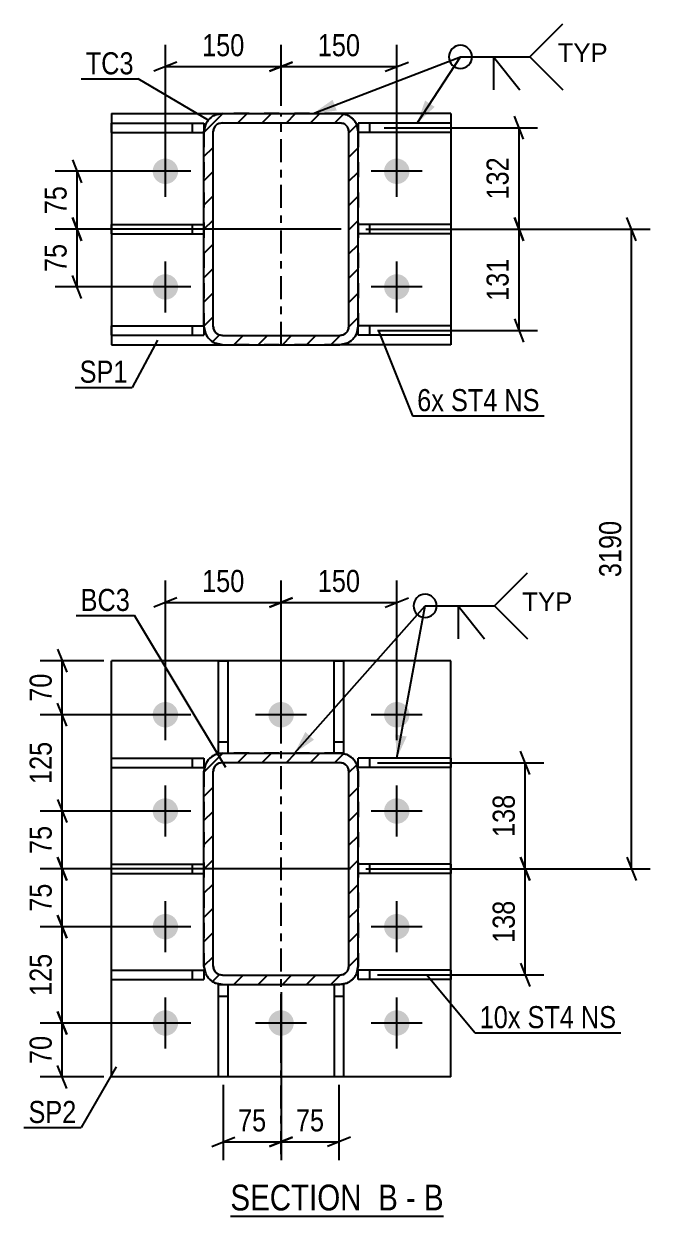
# Model space of a CAD drawing. Header units: millimetres. Extents: x 0 to 594, y 0 to 420.
# Drawn here: x 427.6 to 508.8, y 171.2 to 325.9 of the extents above; entities that cross this region are included whole.
import ezdxf

# ---------------------------------------------------------------- set-up
doc = ezdxf.new("R2010")
doc.units = ezdxf.units.MM
doc.linetypes.add('DXK_LINE_DOT2', pattern=[3.9198, 1.9599, -1.9599])
doc.linetypes.add('DXK_LINE_DOT3', pattern=[5.9187, 2.979, -0.9799, 0.9799, -0.9799])
doc.styles.add('Arial', font='arial.ttf', dxfattribs={"height": 0.2})
doc.styles.add('Arial Narrow', font='ARIALN.TTF', dxfattribs={"height": 0.2})

# ---------------------------------------------------------------- blocks, each defined once
blk = doc.blocks.new('Unknown-681868596-14 - 1831')
at = {"color": 6, "linetype": 'Continuous'}
blk.add_line((454.39, 171.18), (482.03, 171.18), dxfattribs=at)
at = {"color": 0, "linetype": 'Continuous'}
for points in [[(472.5, 171.93), (472.5, 175.43), (454.39, 175.43), (454.39, 171.93)], [(476.1, 171.93), (476.1, 175.43), (473.55, 175.43), (473.55, 171.93)], [(478.43, 171.93), (478.43, 175.43), (477.15, 175.43), (477.15, 171.93)], [(482.03, 171.93), (482.03, 175.43), (479.48, 175.43), (479.48, 171.93)]]:
    blk.add_wipeout(points, dxfattribs=at)
at = {"color": 7, "linetype": 'Continuous', "style": 'Arial Narrow'}
for s, p in [('SECTION ', (454.39, 171.93)), ('B', (473.55, 171.93)), ('B', (479.48, 171.93)), ('-', (477.15, 171.93))]:
    blk.add_text(s, height=3.34, dxfattribs=at).set_placement(p)
blk = doc.blocks.new('Part-681868596-2012 - 1831')
at = {"color": 2, "linetype": 'Continuous'}
for p, q in [((452.86, 231.24), (452.86, 243.24)), ((452.86, 243.24), (454.06, 243.24)), ((454.06, 243.24), (454.06, 231.24)), ((452.86, 231.24), (453.36, 231.24))]:
    blk.add_line(p, q, dxfattribs=at)
at = {"color": 7, "linetype": 'DXK_LINE_DOT2'}
for p, q in [((452.86, 232.74), (454.06, 232.74)), ((453.36, 231.24), (454.06, 231.24))]:
    blk.add_line(p, q, dxfattribs=at)
blk = doc.blocks.new('Part-681868596-1884 - 1831')
at = {"color": 2, "linetype": 'Continuous'}
for p, q in [((438.96, 215.64), (438.96, 216.84)), ((438.96, 216.84), (450.96, 216.84)), ((438.96, 215.64), (450.96, 215.64))]:
    blk.add_line(p, q, dxfattribs=at)
at = {"color": 7, "linetype": 'DXK_LINE_DOT2'}
for p, q in [((449.46, 215.64), (449.46, 216.84)), ((450.96, 216.84), (450.96, 215.64))]:
    blk.add_line(p, q, dxfattribs=at)
blk = doc.blocks.new('Bolt-681868596-1836 - 1831')
at = {"linetype": 'Continuous'}
for points in [[(444.31, 306.74, -1), (447.61, 306.74, -1)], [(474.31, 306.74, -1), (477.61, 306.74, -1)], [(444.31, 291.74, -1), (447.61, 291.74, -1)], [(474.31, 291.74, -1), (477.61, 291.74, -1)]]:
    blk.add_hatch(color=1, dxfattribs=at).paths.add_polyline_path(points)
at = {"color": 1, "linetype": 'Continuous'}
for p, q in [((445.96, 303.44), (445.96, 310.04)), ((475.96, 303.44), (475.96, 310.04)), ((449.26, 306.74), (442.66, 306.74)), ((479.26, 306.74), (472.66, 306.74)), ((445.96, 288.44), (445.96, 295.04)), ((475.96, 288.44), (475.96, 295.04)), ((449.26, 291.74), (442.66, 291.74)), ((479.26, 291.74), (472.66, 291.74))]:
    blk.add_line(p, q, dxfattribs=at)
blk = doc.blocks.new('Bolt-681868596-1837 - 1831')
at = {"linetype": 'Continuous'}
for points in [[(444.31, 236.24, -1), (447.61, 236.24, -1)], [(459.31, 236.24, -1), (462.61, 236.24, -1)], [(474.31, 236.24, -1), (477.61, 236.24, -1)], [(444.31, 223.74, -1), (447.61, 223.74, -1)], [(474.31, 223.74, -1), (477.61, 223.74, -1)], [(444.31, 208.74, -1), (447.61, 208.74, -1)], [(474.31, 208.74, -1), (477.61, 208.74, -1)], [(444.31, 196.24, -1), (447.61, 196.24, -1)], [(459.31, 196.24, -1), (462.61, 196.24, -1)], [(474.31, 196.24, -1), (477.61, 196.24, -1)]]:
    blk.add_hatch(color=1, dxfattribs=at).paths.add_polyline_path(points)
at = {"color": 1, "linetype": 'Continuous'}
for p, q in [((445.96, 232.94), (445.96, 239.54)), ((460.96, 232.94), (460.96, 239.54)), ((475.96, 232.94), (475.96, 239.54)), ((449.26, 236.24), (442.66, 236.24)), ((464.26, 236.24), (457.66, 236.24)), ((479.26, 236.24), (472.66, 236.24)), ((445.96, 220.44), (445.96, 227.04)), ((475.96, 220.44), (475.96, 227.04)), ((449.26, 223.74), (442.66, 223.74)), ((479.26, 223.74), (472.66, 223.74)), ((445.96, 205.44), (445.96, 212.04)), ((475.96, 205.44), (475.96, 212.04)), ((449.26, 208.74), (442.66, 208.74)), ((479.26, 208.74), (472.66, 208.74)), ((445.96, 192.94), (445.96, 199.54)), ((460.96, 192.94), (460.96, 199.54)), ((475.96, 192.94), (475.96, 199.54)), ((449.26, 196.24), (442.66, 196.24)), ((464.26, 196.24), (457.66, 196.24)), ((479.26, 196.24), (472.66, 196.24))]:
    blk.add_line(p, q, dxfattribs=at)
blk = doc.blocks.new('Part-681868596-1894 - 1831')
at = {"color": 2, "linetype": 'Continuous'}
for p, q in [((438.96, 229.39), (438.96, 230.59)), ((438.96, 230.59), (450.96, 230.59)), ((450.96, 230.59), (450.96, 229.39)), ((438.96, 229.39), (450.96, 229.39))]:
    blk.add_line(p, q, dxfattribs=at)
at = {"color": 7, "linetype": 'DXK_LINE_DOT2'}
blk.add_line((449.46, 229.39), (449.46, 230.59), dxfattribs=at)
blk = doc.blocks.new('Part-681868596-1878 - 1831')
at = {"color": 2, "linetype": 'Continuous'}
for p, q in [((482.96, 312.99), (470.96, 312.99)), ((470.96, 312.99), (470.96, 311.84)), ((482.96, 312.99), (482.96, 311.79)), ((482.96, 311.79), (470.96, 311.79))]:
    blk.add_line(p, q, dxfattribs=at)
at = {"color": 7, "linetype": 'DXK_LINE_DOT2'}
for p, q in [((472.46, 311.79), (472.46, 312.99)), ((470.96, 311.84), (470.96, 311.79))]:
    blk.add_line(p, q, dxfattribs=at)
blk = doc.blocks.new('Part-681868596-1889 - 1831')
at = {"color": 2, "linetype": 'Continuous'}
for p, q in [((438.96, 285.49), (438.96, 286.69)), ((438.96, 286.69), (450.96, 286.69)), ((450.96, 286.64), (450.96, 285.49)), ((438.96, 285.49), (450.96, 285.49))]:
    blk.add_line(p, q, dxfattribs=at)
at = {"color": 7, "linetype": 'DXK_LINE_DOT2'}
for p, q in [((449.46, 285.49), (449.46, 286.69)), ((450.96, 286.64), (450.96, 286.69)), ((450.96, 286.69), (450.96, 286.64))]:
    blk.add_line(p, q, dxfattribs=at)
blk = doc.blocks.new('Part-681868596-1899 - 1831')
at = {"color": 2, "linetype": 'Continuous'}
for p, q in [((482.96, 216.84), (470.96, 216.84)), ((482.96, 216.84), (482.96, 215.64)), ((482.96, 215.64), (470.96, 215.64))]:
    blk.add_line(p, q, dxfattribs=at)
at = {"color": 7, "linetype": 'DXK_LINE_DOT2'}
for p, q in [((470.96, 216.84), (470.96, 215.64)), ((472.46, 215.64), (472.46, 216.84))]:
    blk.add_line(p, q, dxfattribs=at)
blk = doc.blocks.new('Part-681868596-1904 - 1831')
at = {"color": 2, "linetype": 'Continuous'}
for p, q in [((482.96, 286.69), (470.96, 286.69)), ((470.96, 285.49), (470.96, 286.64)), ((482.96, 286.69), (482.96, 285.49)), ((482.96, 285.49), (470.96, 285.49))]:
    blk.add_line(p, q, dxfattribs=at)
at = {"color": 7, "linetype": 'DXK_LINE_DOT2'}
for p, q in [((470.96, 286.64), (470.96, 286.69)), ((470.96, 286.69), (470.96, 286.64)), ((472.46, 285.49), (472.46, 286.69))]:
    blk.add_line(p, q, dxfattribs=at)
blk = doc.blocks.new('Part-681868596-1909 - 1831')
at = {"color": 2, "linetype": 'Continuous'}
for p, q in [((482.96, 230.59), (470.96, 230.59)), ((470.96, 229.39), (470.96, 230.59)), ((482.96, 230.59), (482.96, 229.39)), ((482.96, 229.39), (470.96, 229.39))]:
    blk.add_line(p, q, dxfattribs=at)
at = {"color": 7, "linetype": 'DXK_LINE_DOT2'}
blk.add_line((472.46, 229.39), (472.46, 230.59), dxfattribs=at)
blk = doc.blocks.new('Part-681868596-1925 - 1831')
at = {"color": 2, "linetype": 'Continuous'}
for p, q in [((438.96, 298.64), (438.96, 299.84)), ((438.96, 299.84), (450.96, 299.84)), ((438.96, 298.64), (450.96, 298.64))]:
    blk.add_line(p, q, dxfattribs=at)
at = {"color": 7, "linetype": 'DXK_LINE_DOT2'}
for p, q in [((449.46, 298.64), (449.46, 299.84)), ((450.96, 299.84), (450.96, 298.64))]:
    blk.add_line(p, q, dxfattribs=at)
blk = doc.blocks.new('Part-681868596-1931 - 1831')
at = {"color": 2, "linetype": 'Continuous'}
for p, q in [((438.96, 311.79), (438.96, 312.99)), ((438.96, 312.99), (450.96, 312.99)), ((450.96, 312.99), (450.96, 311.84)), ((438.96, 311.79), (450.96, 311.79))]:
    blk.add_line(p, q, dxfattribs=at)
at = {"color": 7, "linetype": 'DXK_LINE_DOT2'}
for p, q in [((449.46, 311.79), (449.46, 312.99)), ((450.96, 311.84), (450.96, 311.79))]:
    blk.add_line(p, q, dxfattribs=at)
blk = doc.blocks.new('Part-681868596-1936 - 1831')
at = {"color": 2, "linetype": 'Continuous'}
for p, q in [((482.96, 299.84), (470.96, 299.84)), ((482.96, 298.64), (470.96, 298.64)), ((482.96, 299.84), (482.96, 298.64))]:
    blk.add_line(p, q, dxfattribs=at)
at = {"color": 7, "linetype": 'DXK_LINE_DOT2'}
for p, q in [((470.96, 299.84), (470.96, 298.64)), ((472.46, 298.64), (472.46, 299.84))]:
    blk.add_line(p, q, dxfattribs=at)
blk = doc.blocks.new('Part-681868596-1945 - 1831')
at = {"linetype": 'Continuous'}
h = blk.add_hatch(dxfattribs=at)
h.set_pattern_fill('', scale=0.7, style=0, pattern_type=0)
h.set_pattern_definition([(45, (450.963, 286.6436), (-1.57154, 1.57154), [])])
h.paths.add_polyline_path([(450.96, 311.84), (450.96, 286.64), (451.15, 285.73), (451.67, 284.95), (452.44, 284.43), (453.36, 284.24), (468.56, 284.24), (469.48, 284.43), (470.26, 284.95), (470.78, 285.73), (470.96, 286.64), (470.96, 311.84), (470.78, 312.76), (470.26, 313.54), (469.48, 314.06), (468.56, 314.24), (453.36, 314.24), (452.44, 314.06), (451.67, 313.54), (451.15, 312.76)])
h.paths.add_polyline_path([(452.51, 312.69), (452.9, 312.95), (453.36, 313.04), (468.56, 313.04), (469.02, 312.95), (469.41, 312.69), (469.67, 312.3), (469.76, 311.84), (469.76, 286.64), (469.67, 286.18), (469.41, 285.8), (469.02, 285.53), (468.56, 285.44), (453.36, 285.44), (452.9, 285.53), (452.51, 285.8), (452.25, 286.18), (452.16, 286.64), (452.16, 311.84), (452.25, 312.3)])
at = {"color": 7, "linetype": 'DXK_LINE_DOT2'}
for p, q in [((452.44, 314.06), (453.36, 314.24)), ((453.36, 314.24), (468.56, 314.24)), ((468.56, 314.24), (469.48, 314.06)), ((450.96, 311.84), (451.15, 312.76)), ((453.36, 313.04), (452.9, 312.95)), ((453.36, 313.04), (468.56, 313.04)), ((469.02, 312.95), (468.56, 313.04)), ((470.78, 312.76), (470.96, 311.84)), ((450.96, 311.84), (450.96, 286.64)), ((452.25, 312.3), (452.16, 311.84)), ((452.16, 286.64), (452.16, 311.84)), ((469.76, 311.84), (469.67, 312.3)), ((469.76, 286.64), (469.76, 311.84)), ((470.96, 311.84), (470.96, 286.64)), ((451.15, 285.73), (450.96, 286.64)), ((452.16, 286.64), (452.25, 286.18)), ((469.67, 286.18), (469.76, 286.64)), ((470.96, 286.64), (470.78, 285.73)), ((452.9, 285.53), (453.36, 285.44)), ((453.36, 285.44), (468.56, 285.44)), ((468.56, 285.44), (469.02, 285.53)), ((453.36, 284.24), (452.44, 284.43)), ((453.36, 284.24), (468.56, 284.24)), ((469.48, 284.43), (468.56, 284.24))]:
    blk.add_line(p, q, dxfattribs=at)
at = {"color": 2, "linetype": 'Continuous'}
for p, q in [((453.36, 314.24), (452.44, 314.06)), ((453.36, 314.24), (468.56, 314.24)), ((469.48, 314.06), (468.56, 314.24)), ((451.15, 312.76), (450.96, 311.84)), ((452.9, 312.95), (453.36, 313.04)), ((453.36, 313.04), (468.56, 313.04)), ((468.56, 313.04), (469.02, 312.95)), ((470.96, 311.84), (470.78, 312.76)), ((450.96, 286.64), (450.96, 311.84)), ((452.16, 311.84), (452.25, 312.3)), ((452.16, 286.64), (452.16, 311.84)), ((469.67, 312.3), (469.76, 311.84)), ((469.76, 286.64), (469.76, 311.84)), ((470.96, 286.64), (470.96, 311.84)), ((450.96, 286.64), (451.15, 285.73)), ((452.25, 286.18), (452.16, 286.64)), ((469.76, 286.64), (469.67, 286.18)), ((470.78, 285.73), (470.96, 286.64)), ((453.36, 285.44), (452.9, 285.53)), ((453.36, 285.44), (468.56, 285.44)), ((469.02, 285.53), (468.56, 285.44)), ((452.44, 284.43), (453.36, 284.24)), ((453.36, 284.24), (468.56, 284.24)), ((468.56, 284.24), (469.48, 284.43))]:
    blk.add_line(p, q, dxfattribs=at)
at = {"color": 7, "linetype": 'DXK_LINE_DOT3'}
blk.add_line((460.96, 299.24), (460.96, 299.24), dxfattribs=at)
at = {"color": 7, "linetype": 'DXK_LINE_DOT2'}
for centre, radius, start, end in [((453.36, 311.84), 2.4, 112.5, 157.5), ((468.56, 311.84), 2.4, 22.5, 67.5), ((453.36, 311.84), 1.2, 112.5, 157.5), ((468.56, 311.84), 1.2, 22.5, 67.5), ((453.36, 286.64), 1.2, 202.5, 247.5), ((468.56, 286.64), 1.2, 292.5, 337.5), ((453.36, 286.64), 2.4, 202.5, 247.5), ((468.56, 286.64), 2.4, 292.5, 337.5)]:
    blk.add_arc(centre, radius, start, end, dxfattribs=at)
at = {"color": 2, "linetype": 'Continuous'}
for centre, radius, start, end in [((453.36, 311.84), 2.4, 112.5, 157.5), ((468.56, 311.84), 2.4, 22.5, 67.5), ((453.36, 311.84), 1.2, 112.5, 157.5), ((468.56, 311.84), 1.2, 22.5, 67.5), ((453.36, 286.64), 1.2, 202.5, 247.5), ((468.56, 286.64), 1.2, 292.5, 337.5), ((453.36, 286.64), 2.4, 202.5, 247.5), ((468.56, 286.64), 2.4, 292.5, 337.5)]:
    blk.add_arc(centre, radius, start, end, dxfattribs=at)
blk = doc.blocks.new('Part-681868596-1950 - 1831')
at = {"linetype": 'Continuous'}
h = blk.add_hatch(dxfattribs=at)
h.set_pattern_fill('', scale=0.7, style=0, pattern_type=0)
h.set_pattern_definition([(45, (450.963, 203.6436), (-1.57154, 1.57154), [])])
h.paths.add_polyline_path([(450.96, 228.84), (450.96, 203.64), (451.15, 202.73), (451.67, 201.95), (452.44, 201.43), (453.36, 201.24), (468.56, 201.24), (469.48, 201.43), (470.26, 201.95), (470.78, 202.73), (470.96, 203.64), (470.96, 228.84), (470.78, 229.76), (470.26, 230.54), (469.48, 231.06), (468.56, 231.24), (453.36, 231.24), (452.44, 231.06), (451.67, 230.54), (451.15, 229.76)])
h.paths.add_polyline_path([(452.51, 229.69), (452.9, 229.95), (453.36, 230.04), (468.56, 230.04), (469.02, 229.95), (469.41, 229.69), (469.67, 229.3), (469.76, 228.84), (469.76, 203.64), (469.67, 203.18), (469.41, 202.8), (469.02, 202.53), (468.56, 202.44), (453.36, 202.44), (452.9, 202.53), (452.51, 202.8), (452.25, 203.18), (452.16, 203.64), (452.16, 228.84), (452.25, 229.3)])
at = {"color": 7, "linetype": 'DXK_LINE_DOT2'}
for p, q in [((452.44, 231.06), (453.36, 231.24)), ((468.56, 231.24), (453.36, 231.24)), ((468.56, 231.24), (469.48, 231.06)), ((450.96, 228.84), (451.15, 229.76)), ((452.25, 229.3), (452.16, 228.84)), ((453.36, 230.04), (452.9, 229.95)), ((453.36, 230.04), (468.56, 230.04)), ((469.02, 229.95), (468.56, 230.04)), ((469.76, 228.84), (469.67, 229.3)), ((470.78, 229.76), (470.96, 228.84)), ((450.96, 228.84), (450.96, 203.64)), ((452.16, 203.64), (452.16, 228.84)), ((469.76, 203.64), (469.76, 228.84)), ((470.96, 228.84), (470.96, 203.64)), ((451.15, 202.73), (450.96, 203.64)), ((452.16, 203.64), (452.25, 203.18)), ((469.67, 203.18), (469.76, 203.64)), ((470.96, 203.64), (470.78, 202.73)), ((453.36, 201.24), (452.44, 201.43)), ((452.9, 202.53), (453.36, 202.44)), ((453.36, 202.44), (468.56, 202.44)), ((453.36, 201.24), (468.56, 201.24)), ((468.56, 202.44), (469.02, 202.53)), ((469.48, 201.43), (468.56, 201.24))]:
    blk.add_line(p, q, dxfattribs=at)
at = {"color": 2, "linetype": 'Continuous'}
for p, q in [((453.36, 231.24), (452.44, 231.06)), ((453.36, 231.24), (468.56, 231.24)), ((469.48, 231.06), (468.56, 231.24)), ((451.15, 229.76), (450.96, 228.84)), ((452.16, 228.84), (452.25, 229.3)), ((452.9, 229.95), (453.36, 230.04)), ((453.36, 230.04), (468.56, 230.04)), ((468.56, 230.04), (469.02, 229.95)), ((469.67, 229.3), (469.76, 228.84)), ((470.96, 228.84), (470.78, 229.76)), ((450.96, 203.64), (450.96, 228.84)), ((452.16, 203.64), (452.16, 228.84)), ((469.76, 203.64), (469.76, 228.84)), ((470.96, 203.64), (470.96, 228.84)), ((450.96, 203.64), (451.15, 202.73)), ((452.25, 203.18), (452.16, 203.64)), ((469.76, 203.64), (469.67, 203.18)), ((470.78, 202.73), (470.96, 203.64)), ((452.44, 201.43), (453.36, 201.24)), ((453.36, 202.44), (452.9, 202.53)), ((453.36, 202.44), (468.56, 202.44)), ((453.36, 201.24), (468.56, 201.24)), ((469.02, 202.53), (468.56, 202.44)), ((468.56, 201.24), (469.48, 201.43))]:
    blk.add_line(p, q, dxfattribs=at)
at = {"color": 7, "linetype": 'DXK_LINE_DOT3'}
blk.add_line((460.96, 216.24), (460.96, 216.24), dxfattribs=at)
at = {"color": 7, "linetype": 'DXK_LINE_DOT2'}
for centre, radius, start, end in [((453.36, 228.84), 2.4, 112.5, 157.5), ((468.56, 228.84), 2.4, 22.5, 67.5), ((453.36, 228.84), 1.2, 112.5, 157.5), ((468.56, 228.84), 1.2, 22.5, 67.5), ((453.36, 203.64), 2.4, 202.5, 247.5), ((453.36, 203.64), 1.2, 202.5, 247.5), ((468.56, 203.64), 1.2, 292.5, 337.5), ((468.56, 203.64), 2.4, 292.5, 337.5)]:
    blk.add_arc(centre, radius, start, end, dxfattribs=at)
at = {"color": 2, "linetype": 'Continuous'}
for centre, radius, start, end in [((453.36, 228.84), 2.4, 112.5, 157.5), ((468.56, 228.84), 2.4, 22.5, 67.5), ((453.36, 228.84), 1.2, 112.5, 157.5), ((468.56, 228.84), 1.2, 22.5, 67.5), ((453.36, 203.64), 2.4, 202.5, 247.5), ((453.36, 203.64), 1.2, 202.5, 247.5), ((468.56, 203.64), 1.2, 292.5, 337.5), ((468.56, 203.64), 2.4, 292.5, 337.5)]:
    blk.add_arc(centre, radius, start, end, dxfattribs=at)
blk = doc.blocks.new('Part-681868596-1967 - 1831')
at = {"color": 7, "linetype": 'DXK_LINE_DOT3'}
blk.add_line((460.96, 179.24), (460.96, 253.24), dxfattribs=at)
at = {"color": 2, "linetype": 'Continuous'}
for p, q in [((438.96, 189.24), (438.96, 243.24)), ((482.96, 243.24), (438.96, 243.24)), ((482.96, 189.24), (482.96, 243.24)), ((482.96, 189.24), (438.96, 189.24))]:
    blk.add_line(p, q, dxfattribs=at)
blk = doc.blocks.new('Part-681868596-1982 - 1831')
at = {"color": 2, "linetype": 'Continuous'}
for p, q in [((438.96, 314.24), (438.96, 284.24)), ((438.96, 314.24), (453.36, 314.24)), ((482.96, 314.24), (468.56, 314.24)), ((482.96, 314.24), (482.96, 284.24)), ((438.96, 284.24), (453.36, 284.24)), ((482.96, 284.24), (468.56, 284.24))]:
    blk.add_line(p, q, dxfattribs=at)
at = {"color": 7, "linetype": 'DXK_LINE_DOT2'}
for p, q in [((468.56, 314.24), (453.36, 314.24)), ((468.56, 284.24), (453.36, 284.24))]:
    blk.add_line(p, q, dxfattribs=at)
at = {"color": 7, "linetype": 'DXK_LINE_DOT3'}
blk.add_line((460.96, 284.24), (460.96, 314.24), dxfattribs=at)
blk = doc.blocks.new('Part-681868596-1997 - 1831')
at = {"color": 2, "linetype": 'Continuous'}
for p, q in [((467.86, 201.24), (467.86, 189.24)), ((469.06, 201.24), (468.56, 201.24)), ((469.06, 201.24), (469.06, 189.24)), ((469.06, 189.24), (467.86, 189.24))]:
    blk.add_line(p, q, dxfattribs=at)
at = {"color": 7, "linetype": 'DXK_LINE_DOT2'}
for p, q in [((468.56, 201.24), (467.86, 201.24)), ((467.86, 199.74), (469.06, 199.74))]:
    blk.add_line(p, q, dxfattribs=at)
blk = doc.blocks.new('Part-681868596-2002 - 1831')
at = {"color": 2, "linetype": 'Continuous'}
for p, q in [((452.86, 189.24), (452.86, 201.24)), ((452.86, 201.24), (453.36, 201.24)), ((454.06, 201.24), (454.06, 189.24)), ((454.06, 189.24), (452.86, 189.24))]:
    blk.add_line(p, q, dxfattribs=at)
at = {"color": 7, "linetype": 'DXK_LINE_DOT2'}
for p, q in [((453.36, 201.24), (454.06, 201.24)), ((452.86, 199.74), (454.06, 199.74))]:
    blk.add_line(p, q, dxfattribs=at)
blk = doc.blocks.new('Part-681868596-2007 - 1831')
at = {"color": 2, "linetype": 'Continuous'}
for p, q in [((467.86, 231.24), (467.86, 243.24)), ((467.86, 243.24), (469.06, 243.24)), ((469.06, 243.24), (469.06, 231.24)), ((469.06, 231.24), (468.56, 231.24))]:
    blk.add_line(p, q, dxfattribs=at)
at = {"color": 7, "linetype": 'DXK_LINE_DOT2'}
for p, q in [((467.86, 232.74), (469.06, 232.74)), ((468.56, 231.24), (467.86, 231.24))]:
    blk.add_line(p, q, dxfattribs=at)
blk = doc.blocks.new('Part-681868596-2021 - 1831')
at = {"color": 2, "linetype": 'Continuous'}
for p, q in [((438.96, 201.89), (438.96, 203.09)), ((438.96, 203.09), (450.96, 203.09)), ((450.96, 203.09), (450.96, 201.89)), ((438.96, 201.89), (450.96, 201.89))]:
    blk.add_line(p, q, dxfattribs=at)
at = {"color": 7, "linetype": 'DXK_LINE_DOT2'}
blk.add_line((449.46, 201.89), (449.46, 203.09), dxfattribs=at)
blk = doc.blocks.new('Part-681868596-2026 - 1831')
at = {"color": 2, "linetype": 'Continuous'}
for p, q in [((482.96, 203.09), (470.96, 203.09)), ((470.96, 201.89), (470.96, 203.09)), ((482.96, 203.09), (482.96, 201.89)), ((482.96, 201.89), (470.96, 201.89))]:
    blk.add_line(p, q, dxfattribs=at)
at = {"color": 7, "linetype": 'DXK_LINE_DOT2'}
blk.add_line((472.46, 201.89), (472.46, 203.09), dxfattribs=at)
blk = doc.blocks.new('StraightDimension-681868596-11761 - 1831')
at = {"color": 7, "linetype": 'Continuous'}
for p, q in [((431.97, 225.24), (433.17, 222.24)), ((444.96, 223.74), (429.72, 223.74)), ((432.57, 216.24), (432.57, 223.74)), ((433.17, 214.74), (431.97, 217.74)), ((469.96, 216.24), (429.72, 216.24))]:
    blk.add_line(p, q, dxfattribs=at)
at = {"color": 0}
blk.add_wipeout([(431.82, 222.42), (427.62, 222.42), (427.62, 217.57), (431.82, 217.57)], dxfattribs=at)
at = {"color": 3, "style": 'Arial Narrow'}
blk.add_text('75', height=2.863, rotation=90.0002, dxfattribs=at).set_placement((431.22, 218.17))
blk = doc.blocks.new('StraightDimension-681868596-2216 - 1831')
at = {"color": 7, "linetype": 'Continuous'}
for p, q in [((460.96, 200.24), (460.96, 178.43)), ((468.46, 188.24), (468.46, 178.43)), ((459.46, 180.23), (462.46, 181.43)), ((469.96, 181.43), (466.96, 180.23)), ((460.96, 180.83), (468.46, 180.83))]:
    blk.add_line(p, q, dxfattribs=at)
at = {"color": 0}
blk.add_wipeout([(467.14, 181.58), (467.14, 185.78), (462.28, 185.78), (462.28, 181.58)], dxfattribs=at)
at = {"color": 3, "style": 'Arial Narrow'}
blk.add_text('75', height=2.863, dxfattribs=at).set_placement((462.88, 182.18))
blk = doc.blocks.new('StraightDimension-681868596-2117 - 1831')
at = {"color": 7, "linetype": 'Continuous'}
for p, q in [((445.96, 307.74), (445.96, 323.17)), ((460.96, 315.24), (460.96, 323.17)), ((447.46, 320.92), (444.46, 319.72)), ((445.96, 320.32), (460.96, 320.32)), ((459.46, 319.72), (462.46, 320.92))]:
    blk.add_line(p, q, dxfattribs=at)
at = {"color": 0}
blk.add_wipeout([(456.81, 321.07), (456.81, 325.27), (450.12, 325.27), (450.12, 321.07)], dxfattribs=at)
at = {"color": 3, "style": 'Arial Narrow'}
blk.add_text('150', height=2.863, dxfattribs=at).set_placement((450.72, 321.67))
blk = doc.blocks.new('StraightDimension-681868596-4915 - 1831')
at = {"color": 7, "linetype": 'Continuous'}
for p, q in [((492.41, 310.89), (491.21, 313.89)), ((474.34, 312.39), (494.21, 312.39)), ((491.81, 299.24), (491.81, 312.39)), ((491.21, 300.74), (492.41, 297.74)), ((473.46, 299.24), (494.21, 299.24))]:
    blk.add_line(p, q, dxfattribs=at)
at = {"color": 0}
blk.add_wipeout([(491.06, 309.16), (486.86, 309.16), (486.86, 302.48), (491.06, 302.48)], dxfattribs=at)
at = {"color": 3, "style": 'Arial Narrow'}
blk.add_text('132', height=2.863, rotation=90.0002, dxfattribs=at).set_placement((490.46, 303.08))
blk = doc.blocks.new('StraightDimension-681868596-11760 - 1831')
at = {"color": 7, "linetype": 'Continuous'}
for p, q in [((433.17, 234.74), (431.97, 237.74)), ((444.96, 236.24), (429.72, 236.24)), ((432.57, 223.74), (432.57, 236.24)), ((431.97, 225.24), (433.17, 222.24)), ((444.96, 223.74), (429.72, 223.74))]:
    blk.add_line(p, q, dxfattribs=at)
at = {"color": 0}
blk.add_wipeout([(431.82, 233.34), (427.62, 233.34), (427.62, 226.65), (431.82, 226.65)], dxfattribs=at)
at = {"color": 3, "style": 'Arial Narrow'}
blk.add_text('125', height=2.863, rotation=90.0002, dxfattribs=at).set_placement((431.22, 227.25))
blk = doc.blocks.new('StraightDimension-681868596-2091 - 1831')
at = {"color": 7, "linetype": 'Continuous'}
for p, q in [((433.9, 300.74), (435.1, 297.74)), ((468.76, 299.24), (431.65, 299.24)), ((434.5, 291.74), (434.5, 299.24)), ((435.1, 290.24), (433.9, 293.24)), ((444.96, 291.74), (431.65, 291.74))]:
    blk.add_line(p, q, dxfattribs=at)
at = {"color": 0}
blk.add_wipeout([(433.75, 297.92), (429.55, 297.92), (429.55, 293.07), (433.75, 293.07)], dxfattribs=at)
at = {"color": 3, "style": 'Arial Narrow'}
blk.add_text('75', height=2.863, rotation=90.0002, dxfattribs=at).set_placement((433.15, 293.67))
blk = doc.blocks.new('StraightDimension-681868596-11763 - 1831')
at = {"color": 7, "linetype": 'Continuous'}
for p, q in [((431.97, 210.24), (433.17, 207.24)), ((444.96, 208.74), (429.72, 208.74)), ((432.57, 196.24), (432.57, 208.74)), ((433.17, 194.74), (431.97, 197.74)), ((444.96, 196.24), (429.72, 196.24))]:
    blk.add_line(p, q, dxfattribs=at)
at = {"color": 0}
blk.add_wipeout([(431.82, 205.84), (427.62, 205.84), (427.62, 199.15), (431.82, 199.15)], dxfattribs=at)
at = {"color": 3, "style": 'Arial Narrow'}
blk.add_text('125', height=2.863, rotation=90.0002, dxfattribs=at).set_placement((431.22, 199.75))
blk = doc.blocks.new('StraightDimension-681868596-2104 - 1831')
at = {"color": 7, "linetype": 'Continuous'}
for p, q in [((433.9, 308.24), (435.1, 305.24)), ((444.96, 306.74), (431.65, 306.74)), ((434.5, 299.24), (434.5, 306.74)), ((435.1, 297.74), (433.9, 300.74)), ((468.76, 299.24), (431.65, 299.24))]:
    blk.add_line(p, q, dxfattribs=at)
at = {"color": 0}
blk.add_wipeout([(433.75, 305.42), (429.55, 305.42), (429.55, 300.57), (433.75, 300.57)], dxfattribs=at)
at = {"color": 3, "style": 'Arial Narrow'}
blk.add_text('75', height=2.863, rotation=90.0002, dxfattribs=at).set_placement((433.15, 301.17))
blk = doc.blocks.new('StraightDimension-681868596-2126 - 1831')
at = {"color": 7, "linetype": 'Continuous'}
for p, q in [((460.96, 315.24), (460.96, 323.17)), ((475.96, 307.74), (475.96, 323.17)), ((462.46, 320.92), (459.46, 319.72)), ((460.96, 320.32), (475.96, 320.32)), ((474.46, 319.72), (477.46, 320.92))]:
    blk.add_line(p, q, dxfattribs=at)
at = {"color": 0}
blk.add_wipeout([(471.81, 321.07), (471.81, 325.27), (465.12, 325.27), (465.12, 321.07)], dxfattribs=at)
at = {"color": 3, "style": 'Arial Narrow'}
blk.add_text('150', height=2.863, dxfattribs=at).set_placement((465.72, 321.67))
blk = doc.blocks.new('StraightDimension-681868596-2154 - 1831')
at = {"color": 7, "linetype": 'Continuous'}
for p, q in [((507.01, 297.74), (505.81, 300.74)), ((471.96, 299.24), (508.81, 299.24)), ((506.41, 216.25), (506.41, 299.24)), ((505.81, 217.75), (507.01, 214.75)), ((471.96, 216.25), (508.81, 216.25))]:
    blk.add_line(p, q, dxfattribs=at)
at = {"color": 0}
blk.add_wipeout([(505.66, 262), (501.46, 262), (501.46, 253.49), (505.66, 253.49)], dxfattribs=at)
at = {"color": 3, "style": 'Arial Narrow'}
blk.add_text('3190', height=2.863, rotation=90.0002, dxfattribs=at).set_placement((505.06, 254.09))
blk = doc.blocks.new('StraightDimension-681868596-2221 - 1831')
at = {"color": 7, "linetype": 'Continuous'}
for p, q in [((460.96, 200.24), (460.96, 178.43)), ((453.46, 188.24), (453.46, 178.43)), ((451.96, 180.23), (454.96, 181.43)), ((462.46, 181.43), (459.46, 180.23)), ((453.46, 180.83), (460.96, 180.83))]:
    blk.add_line(p, q, dxfattribs=at)
at = {"color": 0}
blk.add_wipeout([(459.64, 181.58), (459.64, 185.78), (454.78, 185.78), (454.78, 181.58)], dxfattribs=at)
at = {"color": 3, "style": 'Arial Narrow'}
blk.add_text('75', height=2.863, dxfattribs=at).set_placement((455.38, 182.18))
blk = doc.blocks.new('StraightDimension-681868596-4916 - 1831')
at = {"color": 7, "linetype": 'Continuous'}
for p, q in [((492.41, 297.74), (491.21, 300.74)), ((473.46, 299.24), (494.21, 299.24)), ((491.81, 286.09), (491.81, 299.24)), ((491.21, 287.59), (492.41, 284.59)), ((473.46, 286.09), (494.21, 286.09))]:
    blk.add_line(p, q, dxfattribs=at)
at = {"color": 0}
blk.add_wipeout([(491.06, 296.01), (486.86, 296.01), (486.86, 289.33), (491.06, 289.33)], dxfattribs=at)
at = {"color": 3, "style": 'Arial Narrow'}
blk.add_text('131', height=2.863, rotation=90.0002, dxfattribs=at).set_placement((490.46, 289.93))
blk = doc.blocks.new('StraightDimension-681868596-11728 - 1831')
at = {"color": 7, "linetype": 'Continuous'}
for p, q in [((445.96, 237.24), (445.96, 253.66)), ((460.96, 237.24), (460.96, 253.66)), ((447.46, 251.41), (444.46, 250.21)), ((445.96, 250.81), (460.96, 250.81)), ((459.46, 250.21), (462.46, 251.41))]:
    blk.add_line(p, q, dxfattribs=at)
at = {"color": 0}
blk.add_wipeout([(456.81, 251.56), (456.81, 255.76), (450.12, 255.76), (450.12, 251.56)], dxfattribs=at)
at = {"color": 3, "style": 'Arial Narrow'}
blk.add_text('150', height=2.863, dxfattribs=at).set_placement((450.72, 252.16))
blk = doc.blocks.new('StraightDimension-681868596-11730 - 1831')
at = {"color": 7, "linetype": 'Continuous'}
for p, q in [((460.96, 237.24), (460.96, 253.66)), ((475.96, 237.24), (475.96, 253.66)), ((462.46, 251.41), (459.46, 250.21)), ((460.96, 250.81), (475.96, 250.81)), ((474.46, 250.21), (477.46, 251.41))]:
    blk.add_line(p, q, dxfattribs=at)
at = {"color": 0}
blk.add_wipeout([(471.81, 251.56), (471.81, 255.76), (465.12, 255.76), (465.12, 251.56)], dxfattribs=at)
at = {"color": 3, "style": 'Arial Narrow'}
blk.add_text('150', height=2.863, dxfattribs=at).set_placement((465.72, 252.16))
blk = doc.blocks.new('StraightDimension-681868596-11759 - 1831')
at = {"color": 7, "linetype": 'Continuous'}
for p, q in [((431.97, 244.74), (433.17, 241.74)), ((437.96, 243.24), (429.72, 243.24)), ((432.57, 236.24), (432.57, 243.24)), ((433.17, 234.74), (431.97, 237.74)), ((444.96, 236.24), (429.72, 236.24))]:
    blk.add_line(p, q, dxfattribs=at)
at = {"color": 0}
blk.add_wipeout([(431.82, 242.17), (427.62, 242.17), (427.62, 237.32), (431.82, 237.32)], dxfattribs=at)
at = {"color": 3, "style": 'Arial Narrow'}
blk.add_text('70', height=2.863, rotation=90.0002, dxfattribs=at).set_placement((431.22, 237.92))
blk = doc.blocks.new('StraightDimension-681868596-11762 - 1831')
at = {"color": 7, "linetype": 'Continuous'}
for p, q in [((431.97, 217.74), (433.17, 214.74)), ((469.96, 216.24), (429.72, 216.24)), ((432.57, 208.74), (432.57, 216.24)), ((433.17, 207.24), (431.97, 210.24)), ((444.96, 208.74), (429.72, 208.74))]:
    blk.add_line(p, q, dxfattribs=at)
at = {"color": 0}
blk.add_wipeout([(431.82, 214.92), (427.62, 214.92), (427.62, 210.07), (431.82, 210.07)], dxfattribs=at)
at = {"color": 3, "style": 'Arial Narrow'}
blk.add_text('75', height=2.863, rotation=90.0002, dxfattribs=at).set_placement((431.22, 210.67))
blk = doc.blocks.new('StraightDimension-681868596-11764 - 1831')
at = {"color": 7, "linetype": 'Continuous'}
for p, q in [((431.97, 197.74), (433.17, 194.74)), ((444.96, 196.24), (429.72, 196.24)), ((432.57, 189.24), (432.57, 196.24)), ((433.17, 187.74), (431.97, 190.74)), ((437.96, 189.24), (429.72, 189.24))]:
    blk.add_line(p, q, dxfattribs=at)
at = {"color": 0}
blk.add_wipeout([(431.82, 195.17), (427.62, 195.17), (427.62, 190.32), (431.82, 190.32)], dxfattribs=at)
at = {"color": 3, "style": 'Arial Narrow'}
blk.add_text('70', height=2.863, rotation=90.0002, dxfattribs=at).set_placement((431.22, 190.92))
blk = doc.blocks.new('StraightDimension-681868596-13716 - 1831')
at = {"color": 7, "linetype": 'Continuous'}
for p, q in [((493.21, 228.49), (492.01, 231.49)), ((473.46, 229.99), (495.01, 229.99)), ((492.61, 216.24), (492.61, 229.99)), ((492.01, 217.74), (493.21, 214.74)), ((471.96, 216.24), (495.01, 216.24))]:
    blk.add_line(p, q, dxfattribs=at)
at = {"color": 0}
blk.add_wipeout([(491.86, 226.46), (487.66, 226.46), (487.66, 219.78), (491.86, 219.78)], dxfattribs=at)
at = {"color": 3, "style": 'Arial Narrow'}
blk.add_text('138', height=2.863, rotation=90.0002, dxfattribs=at).set_placement((491.26, 220.38))
blk = doc.blocks.new('StraightDimension-681868596-13717 - 1831')
at = {"color": 7, "linetype": 'Continuous'}
for p, q in [((493.21, 214.74), (492.01, 217.74)), ((471.96, 216.24), (495.01, 216.24)), ((492.61, 202.49), (492.61, 216.24)), ((492.01, 203.99), (493.21, 200.99)), ((473.46, 202.49), (495.01, 202.49))]:
    blk.add_line(p, q, dxfattribs=at)
at = {"color": 0}
blk.add_wipeout([(491.86, 212.71), (487.66, 212.71), (487.66, 206.03), (491.86, 206.03)], dxfattribs=at)
at = {"color": 3, "style": 'Arial Narrow'}
blk.add_text('138', height=2.863, rotation=90.0002, dxfattribs=at).set_placement((491.26, 206.63))
blk = doc.blocks.new('MarkSet-681868596-2280 - 1831')
at = {"color": 0}
for points in [[(492.01, 195.57), (492.01, 198.57), (486.71, 198.57), (486.71, 195.57)], [(498.94, 195.57), (498.94, 198.57), (492.91, 198.57), (492.91, 195.57)], [(504.4, 195.57), (504.4, 198.57), (499.84, 198.57), (499.84, 195.57)]]:
    blk.add_wipeout(points, dxfattribs=at)
for points in [[(492.01, 195.57), (492.01, 198.57), (486.71, 198.57), (486.71, 195.57)], [(498.94, 195.57), (498.94, 198.57), (492.91, 198.57), (492.91, 195.57)], [(504.4, 195.57), (504.4, 198.57), (499.84, 198.57), (499.84, 195.57)]]:
    blk.add_wipeout(points, dxfattribs=at)
at = {"color": 30, "linetype": 'Continuous'}
for p, q in [((479.83, 202.54), (486.11, 194.97)), ((486.11, 194.97), (505, 194.97))]:
    blk.add_line(p, q, dxfattribs=at)
at = {"color": 3, "style": 'Arial Narrow'}
for s, p in [('10x', (486.71, 195.57)), ('ST4', (492.91, 195.57)), ('NS', (499.84, 195.57))]:
    blk.add_text(s, height=2.863, dxfattribs=at).set_placement(p)
blk = doc.blocks.new('Mark-681868596-1963 - 1831')
at = {"color": 0}
blk.add_wipeout([(434.42, 183.27), (434.42, 186.27), (428.21, 186.27), (428.21, 183.27)], dxfattribs=at)
blk.add_wipeout([(434.42, 183.27), (434.42, 186.27), (428.21, 186.27), (428.21, 183.27)], dxfattribs=at)
at = {"color": 30, "linetype": 'Continuous'}
for p in [(439.58, 190.57), (427.61, 182.67)]:
    blk.add_line(p, (435.02, 182.67), dxfattribs=at)
at = {"color": 3, "style": 'Arial Narrow'}
blk.add_text('SP2', height=2.863, dxfattribs=at).set_placement((428.21, 183.27))
blk = doc.blocks.new('Mark-681868596-1941 - 1831')
at = {"color": 0}
blk.add_wipeout([(441.84, 319.32), (441.84, 322.32), (435.63, 322.32), (435.63, 319.32)], dxfattribs=at)
blk.add_wipeout([(441.84, 319.32), (441.84, 322.32), (435.63, 322.32), (435.63, 319.32)], dxfattribs=at)
at = {"color": 30, "linetype": 'Continuous'}
for p in [(435.03, 318.72), (451.59, 313.33)]:
    blk.add_line(p, (442.44, 318.72), dxfattribs=at)
at = {"color": 3, "style": 'Arial Narrow'}
blk.add_text('TC3', height=2.863, dxfattribs=at).set_placement((435.63, 319.32))
blk = doc.blocks.new('Mark-681868596-1946 - 1831')
at = {"color": 0}
blk.add_wipeout([(441.36, 249.7), (441.36, 252.7), (434.97, 252.7), (434.97, 249.7)], dxfattribs=at)
blk.add_wipeout([(441.36, 249.7), (441.36, 252.7), (434.97, 252.7), (434.97, 249.7)], dxfattribs=at)
at = {"color": 30, "linetype": 'Continuous'}
for p in [(434.37, 249.1), (453.81, 229.38)]:
    blk.add_line(p, (441.96, 249.1), dxfattribs=at)
at = {"color": 3, "style": 'Arial Narrow'}
blk.add_text('BC3', height=2.863, dxfattribs=at).set_placement((434.97, 249.7))
blk = doc.blocks.new('Mark-681868596-1978 - 1831')
at = {"color": 0}
blk.add_wipeout([(441.06, 279.31), (441.06, 282.31), (434.84, 282.31), (434.84, 279.31)], dxfattribs=at)
blk.add_wipeout([(441.06, 279.31), (441.06, 282.31), (434.84, 282.31), (434.84, 279.31)], dxfattribs=at)
at = {"color": 30, "linetype": 'Continuous'}
for p in [(444.93, 284.84), (434.24, 278.71)]:
    blk.add_line(p, (441.66, 278.71), dxfattribs=at)
at = {"color": 3, "style": 'Arial Narrow'}
blk.add_text('SP1', height=2.863, dxfattribs=at).set_placement((434.84, 279.31))
blk = doc.blocks.new('WeldMark-681868596-8134 - 1831')
at = {"linetype": 'Continuous'}
for points in [[(468.18, 314.62), (465.11, 314.24), (467.64, 316.02)], [(480.88, 315.1), (478.62, 312.99), (479.63, 315.92)]]:
    blk.add_hatch(color=30, dxfattribs=at).paths.add_polyline_path(points)
at = {"color": 30, "linetype": 'Continuous'}
for p, q in [((465.11, 314.24), (484.22, 321.59)), ((478.62, 312.99), (484.22, 321.59)), ((484.22, 321.59), (493.22, 321.59))]:
    blk.add_line(p, q, dxfattribs=at)
at = {"color": 3, "linetype": 'Continuous'}
for q in [(491.93, 317.3), (488.5, 317.3)]:
    blk.add_line((488.5, 321.59), q, dxfattribs=at)
for start, end in [(90, 270), (270, 90)]:
    blk.add_arc((484.22, 321.59), 1.5, start, end, dxfattribs=at)
at = {"color": 0, "linetype": 'Continuous'}
blk.add_wipeout([(503.3, 320.94), (503.3, 323.44), (496.82, 323.44), (496.82, 320.94)], dxfattribs=at)
blk.add_wipeout([(503.3, 320.94), (503.3, 323.44), (496.82, 323.44), (496.82, 320.94)], dxfattribs=at)
at = {"color": 3, "linetype": 'Continuous'}
for q in [(497.5, 325.87), (497.5, 317.3)]:
    blk.add_line((493.22, 321.59), q, dxfattribs=at)
at = {"color": 3, "linetype": 'Continuous', "style": 'Arial'}
blk.add_text('TYP', height=2.388, dxfattribs=at).set_placement((496.82, 320.94))
blk = doc.blocks.new('MarkSet-681868596-2248 - 1831')
at = {"color": 0}
for points in [[(482.09, 275.62), (482.09, 278.62), (478.61, 278.62), (478.61, 275.62)], [(489.01, 275.62), (489.01, 278.62), (482.99, 278.62), (482.99, 275.62)], [(494.48, 275.62), (494.48, 278.62), (489.91, 278.62), (489.91, 275.62)]]:
    blk.add_wipeout(points, dxfattribs=at)
for points in [[(482.09, 275.62), (482.09, 278.62), (478.61, 278.62), (478.61, 275.62)], [(489.01, 275.62), (489.01, 278.62), (482.99, 278.62), (482.99, 275.62)], [(494.48, 275.62), (494.48, 278.62), (489.91, 278.62), (489.91, 275.62)]]:
    blk.add_wipeout(points, dxfattribs=at)
at = {"color": 30, "linetype": 'Continuous'}
for p, q in [((473.57, 286.06), (478.01, 275.02)), ((478.01, 275.02), (495.08, 275.02))]:
    blk.add_line(p, q, dxfattribs=at)
at = {"color": 3, "style": 'Arial Narrow'}
for s, p in [('6x', (478.61, 275.62)), ('ST4', (482.99, 275.62)), ('NS', (489.91, 275.62))]:
    blk.add_text(s, height=2.863, dxfattribs=at).set_placement(p)
blk = doc.blocks.new('WeldMark-681868596-8227 - 1831')
at = {"linetype": 'Continuous'}
for points in [[(465.23, 232.99), (462.68, 231.24), (464.11, 233.99)], [(477.25, 233.41), (475.96, 230.59), (475.77, 233.68)]]:
    blk.add_hatch(color=30, dxfattribs=at).paths.add_polyline_path(points)
at = {"color": 30, "linetype": 'Continuous'}
for p, q in [((462.68, 231.24), (479.63, 250.36)), ((475.96, 230.59), (479.63, 250.36)), ((479.63, 250.36), (488.63, 250.36))]:
    blk.add_line(p, q, dxfattribs=at)
at = {"color": 3, "linetype": 'Continuous'}
for q in [(487.34, 246.08), (483.92, 246.08)]:
    blk.add_line((483.92, 250.36), q, dxfattribs=at)
for start, end in [(90, 270), (270, 90)]:
    blk.add_arc((479.63, 250.36), 1.5, start, end, dxfattribs=at)
at = {"color": 0, "linetype": 'Continuous'}
blk.add_wipeout([(498.71, 249.71), (498.71, 252.21), (492.23, 252.21), (492.23, 249.71)], dxfattribs=at)
blk.add_wipeout([(498.71, 249.71), (498.71, 252.21), (492.23, 252.21), (492.23, 249.71)], dxfattribs=at)
at = {"color": 3, "linetype": 'Continuous'}
for q in [(492.92, 254.65), (492.92, 246.08)]:
    blk.add_line((488.63, 250.36), q, dxfattribs=at)
at = {"color": 3, "linetype": 'Continuous', "style": 'Arial'}
blk.add_text('TYP', height=2.388, dxfattribs=at).set_placement((492.23, 249.71))

msp = doc.modelspace()

# ---------------------------------------------------------------- block references
for name in ['Part-681868596-1982 - 1831', 'Part-681868596-1945 - 1831', 'Part-681868596-1931 - 1831', 'Part-681868596-1878 - 1831', 'Bolt-681868596-1836 - 1831', 'Part-681868596-1925 - 1831', 'Part-681868596-1936 - 1831', 'Part-681868596-1889 - 1831', 'Part-681868596-1904 - 1831', 'Part-681868596-1967 - 1831', 'Part-681868596-2012 - 1831', 'Part-681868596-2007 - 1831', 'Bolt-681868596-1837 - 1831', 'Part-681868596-1894 - 1831', 'Part-681868596-1950 - 1831', 'Part-681868596-1909 - 1831', 'Part-681868596-1884 - 1831', 'Part-681868596-1899 - 1831', 'Part-681868596-2021 - 1831', 'Part-681868596-2026 - 1831', 'Part-681868596-2002 - 1831', 'Part-681868596-1997 - 1831', 'Unknown-681868596-14 - 1831']:
    msp.add_blockref(name, (0, 0))

# ---------------------------------------------------------------- next in the draw order: block references
for name in ['StraightDimension-681868596-2117 - 1831', 'StraightDimension-681868596-4915 - 1831', 'StraightDimension-681868596-2091 - 1831', 'Mark-681868596-1978 - 1831', 'StraightDimension-681868596-11761 - 1831', 'StraightDimension-681868596-11763 - 1831', 'StraightDimension-681868596-2216 - 1831']:
    msp.add_blockref(name, (0, 0))

# ---------------------------------------------------------------- next in the draw order: block references
for name in ['Mark-681868596-1941 - 1831', 'StraightDimension-681868596-2104 - 1831', 'StraightDimension-681868596-2154 - 1831', 'StraightDimension-681868596-11760 - 1831', 'StraightDimension-681868596-11762 - 1831', 'StraightDimension-681868596-2221 - 1831', 'StraightDimension-681868596-11764 - 1831']:
    msp.add_blockref(name, (0, 0))

# ---------------------------------------------------------------- next in the draw order: block references
for name in ['StraightDimension-681868596-2126 - 1831', 'StraightDimension-681868596-4916 - 1831', 'StraightDimension-681868596-11728 - 1831', 'StraightDimension-681868596-13716 - 1831', 'Mark-681868596-1963 - 1831']:
    msp.add_blockref(name, (0, 0))

# ---------------------------------------------------------------- next in the draw order: block references
for name in ['WeldMark-681868596-8134 - 1831', 'MarkSet-681868596-2248 - 1831', 'StraightDimension-681868596-11730 - 1831', 'StraightDimension-681868596-11759 - 1831', 'StraightDimension-681868596-13717 - 1831']:
    msp.add_blockref(name, (0, 0))

# ---------------------------------------------------------------- next in the draw order: block references
for name in ['WeldMark-681868596-8227 - 1831', 'Mark-681868596-1946 - 1831', 'MarkSet-681868596-2280 - 1831']:
    msp.add_blockref(name, (0, 0))

doc.saveas('drawing.dxf')
